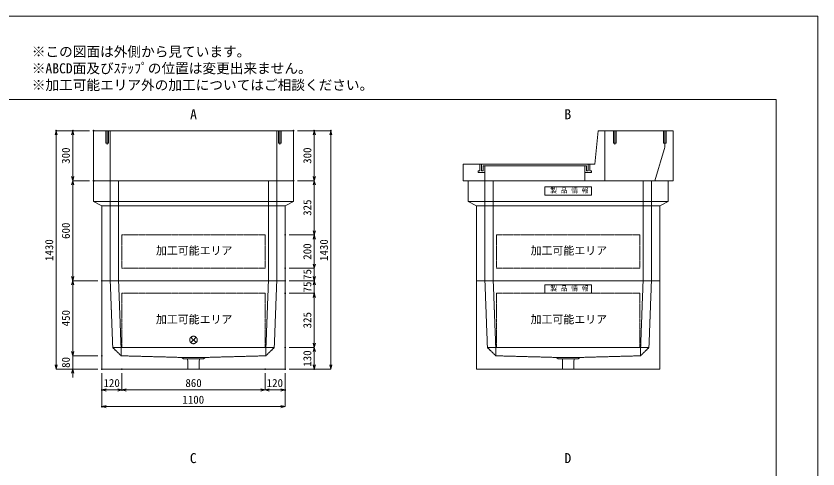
# Model space of a CAD drawing. Units: millimetres, scale not verified. Extents: x -3712 to 3712, y -2625 to 2625.
# Drawn here: x -1103 to 3712, y -91 to 2625 of the extents above; entities that cross this region are included whole.
import ezdxf
from ezdxf.enums import TextEntityAlignment as Align

# ---------------------------------------------------------------- set-up
doc = ezdxf.new("R2010")
doc.units = ezdxf.units.MM
doc.header["$LTSCALE"] = 10
doc.header["$PDMODE"] = 32
doc.header["$PDSIZE"] = 5
doc.linetypes.add('LONG_DASHED1', pattern=[7, 6, -1])
doc.linetypes.add('LONG_DOUBLE_CHAIN', pattern=[21.8, 18, -1, 0.6, -0.6, 0.6, -1])
for name, color, linetype, lineweight in [('0-0_D-TTL', 7, 'Continuous', 9), ('0-1_Defpoints', 7, 'Continuous', 9), ('0-3_D-TTL-TXT', 7, 'Continuous', 9), ('0-4_D-STR-TXT', 7, 'Continuous', 9), ('0-5_D-STR-DIM', 3, 'Continuous', 9), ('0-6_0', 7, 'Continuous', 9), ('0-7_D-STR', 7, 'Continuous', 9), ('0-8_D-STR-STR4', 134, 'LONG_DASHED1', 9), ('0-9_D-STR-STR2', 1, 'LONG_DASHED1', 9), ('0-A_D-STR-STR1', 7, 'LONG_DASHED1', 9), ('0-B_D-STR-STR5', 1, 'LONG_DOUBLE_CHAIN', 9)]:
    doc.layers.add(name, color=color, linetype=linetype, lineweight=lineweight)
doc.styles.add('ＭＳ ゴシック', font='')
doc.styles.get('ＭＳ ゴシック').set_extended_font_data('MS Gothic')

# ---------------------------------------------------------------- blocks, each defined once
blk = doc.blocks.new('A$C4DE05FD1')
at = {"layer": '0-0_D-TTL', "color": 134}
for p, q in [((2000, 38000), (57400, 38000)), ((57400, 38000), (57400, 2000))]:
    blk.add_line(p, q, dxfattribs=at)
at = {"layer": '0-1_Defpoints', "color": 134}
for p, q in [((0, 42000), (59400, 42000)), ((59400, 42000), (59400, 0))]:
    blk.add_line(p, q, dxfattribs=at)
at = {"layer": '0-3_D-TTL-TXT', "style": 'ＭＳ ゴシック'}
for s, p in [('※この図面は外側から見ています。', (21630.46, 39907.83)), ('※ABCD面及びｽﾃｯﾌﾟの位置は変更出来ません。', (21630.46, 39107.83)), ('※加工可能エリア外の加工についてはご相談ください。', (21630.46, 38307.83))]:
    blk.add_text(s, height=481.1, dxfattribs=at).set_placement(p, align=Align.BOTTOM_LEFT)
blk = doc.blocks.new('_Open30')
at = {"layer": '0-6_0'}
blk.add_line((0, 0), (-10, 0), dxfattribs=at)
blk.add_lwpolyline([(-10, 2.679), (0, 0), (-10, -2.679)], dxfattribs=at)
blk = doc.blocks.new('A$C31CA379A')
at = {"layer": '0-4_D-STR-TXT', "style": 'ＭＳ ゴシック'}
for s, p in [('A', (-162.94, -1095.26)), ('B', (17819.31, -1095.26)), ('C', (-175.69, -17595.27)), ('D', (17819.31, -17595.27))]:
    blk.add_text(s, height=481.1, dxfattribs=at).set_placement(p, align=Align.BOTTOM_LEFT)
blk = doc.blocks.new('A$C737D46CD')
at = {"layer": '0-A_D-STR-STR1', "linetype": 'Continuous'}
blk.add_lwpolyline([(-1410, 0), (1410, 0), (1410, -500), (-1410, -500)], close=True, dxfattribs=at)
at = {"layer": '0-A_D-STR-STR1', "style": 'ＭＳ ゴシック'}
blk.add_text('製 品 情 報', height=288.6, dxfattribs=at).set_placement((-1074.8, -441.3), align=Align.BOTTOM_LEFT)
blk = doc.blocks.new('A$C19F174D8')
at = {"layer": '0-7_D-STR', "linetype": 'LONG_DASHED1'}
for p, q in [((-5000, 0), (-4850, -4000)), ((-4500, 0), (-4350, -4000)), ((4500, 0), (4350, -4000)), ((5000, 0), (4850, -4000)), ((-4350, -4500), (-4850, -4000)), ((4850, -4000), (-4850, -4000)), ((-4350, -4500), (-4350, -4000)), ((4350, -4500), (4850, -4000)), ((4350, -4500), (4350, -4000)), ((-4350, -4500), (-700, -4600)), ((700, -4600), (-700, -4600)), ((-600, -4690), (-700, -4600)), ((600, -4690), (-600, -4690)), ((-333, -5300), (-352.5, -4690)), ((333, -5300), (352.5, -4690)), ((600, -4690), (700, -4600)), ((4350, -4500), (700, -4600))]:
    blk.add_line(p, q, dxfattribs=at)
at = {"layer": '0-7_D-STR'}
for p, q in [((5500, -5300), (5500, 0)), ((-5500, -5300), (5500, -5300))]:
    blk.add_line(p, q, dxfattribs=at)
blk.add_lwpolyline([(-5500, -5300), (-5500, 0), (5500, 0)], dxfattribs=at)
at = {"layer": '0-B_D-STR-STR5'}
for p, q in [((4300, -750), (4300, -4000)), ((4300, -4000), (-4300, -4000))]:
    blk.add_line(p, q, dxfattribs=at)
blk.add_lwpolyline([(4300, -750), (-4300, -750), (-4300, -4000)], dxfattribs=at)
at = {"layer": '0-A_D-STR-STR1'}
blk.add_blockref('A$C737D46CD', (0, -250), dxfattribs=at)
blk = doc.blocks.new('A$C0CCB55A0')
at = {"layer": '0-7_D-STR'}
for p, q in [((-6000, 3000), (6000, 3000)), ((-6000, 3000), (-6000, 0)), ((6000, 3000), (6000, 0)), ((-6000, 0), (6000, 0))]:
    blk.add_line(p, q, dxfattribs=at)
at = {"layer": '0-7_D-STR', "linetype": 'LONG_DASHED1'}
for p, q in [((-5000, 3000), (-5000, 0)), ((5000, 3000), (5000, 0))]:
    blk.add_line(p, q, dxfattribs=at)
at = {"layer": '0-9_D-STR-STR2'}
for p, q in [((-5175, 2170), (-5175, 3000)), ((5175, 2170), (5175, 3000))]:
    blk.add_line(p, q, dxfattribs=at)
for points in [[(-5255, 3000), (-5255, 2250), (-5095, 2250), (-5095, 3000)], [(5255, 3000), (5255, 2250), (5095, 2250), (5095, 3000)]]:
    blk.add_lwpolyline(points, dxfattribs=at)
blk = doc.blocks.new('A$C722F0569')
at = {"layer": '0-7_D-STR'}
for p, q in [((1600, 1000), (1800, 3000)), ((6300, 3000), (1800, 3000)), ((6300, 0), (6300, 3000)), ((-6300, 1000), (1600, 1000)), ((-6300, 0), (-6300, 1000)), ((-6300, 0), (6300, 0))]:
    blk.add_line(p, q, dxfattribs=at)
at = {"layer": '0-7_D-STR', "linetype": 'LONG_DASHED1'}
for p, q in [((2200, 3000), (2200, 0)), ((5800, 2000), (5800, 3000)), ((5800, 2000), (5200, 0)), ((-5000, 0), (-5000, 900)), ((1000, 900), (1000, 0))]:
    blk.add_line(p, q, dxfattribs=at)
at = {"layer": '0-8_D-STR-STR4'}
for points in [[(-5300, 1000), (-5300, 600), (-5400, 600), (-5400, 500), (-5000, 500)], [(-5000, 900), (-5100, 900), (-5100, 600), (-5200, 600), (-5200, 1000)], [(1300, 1000), (1300, 600), (1400, 600), (1400, 500), (1000, 500)], [(1100, 900), (1100, 600), (1200, 600), (1200, 1000)], [(-5000, 900), (1000, 900), (1100, 900)]]:
    blk.add_lwpolyline(points, dxfattribs=at)
at = {"layer": '0-9_D-STR-STR2'}
for p, q in [((2797.8, 2170), (2797.8, 3000)), ((5800, 2170), (5800, 3000))]:
    blk.add_line(p, q, dxfattribs=at)
for points in [[(2877.8, 3000), (2877.8, 2250), (2717.8, 2250), (2717.8, 3000)], [(5880, 3000), (5880, 2250), (5720, 2250), (5720, 3000)]]:
    blk.add_lwpolyline(points, dxfattribs=at)
blk = doc.blocks.new('A$C6e23ca30')
at = {"layer": '0-7_D-STR'}
for p, q in [((6000, 6000), (-6000, 6000)), ((-6000, 4750), (-6000, 6000)), ((6000, 4750), (6000, 6000)), ((-6000, 4750), (-5500, 4500)), ((-6000, 4750), (6000, 4750)), ((-5500, 0), (-5500, 4500)), ((5500, 4500), (-5500, 4500)), ((6000, 4750), (5500, 4500)), ((5500, 0), (5500, 4500)), ((5500, 0), (-5500, 0))]:
    blk.add_line(p, q, dxfattribs=at)
at = {"layer": '0-7_D-STR', "linetype": 'LONG_DASHED1'}
for p, q in [((-5000, 6000), (-5000, 0)), ((-4500, 6000), (-4500, 0)), ((4500, 6000), (4500, 0)), ((5000, 6000), (5000, 0))]:
    blk.add_line(p, q, dxfattribs=at)
at = {"layer": '0-B_D-STR-STR5'}
for p, q in [((4300, 2750), (4300, 750)), ((4300, 750), (-4300, 750))]:
    blk.add_line(p, q, dxfattribs=at)
blk.add_lwpolyline([(4300, 2750), (-4300, 2750), (-4300, 750)], dxfattribs=at)
blk = doc.blocks.new('A$C8a33557f')
at = {"layer": '0-7_D-STR'}
for p, q in [((6000, 6000), (-6000, 6000)), ((-6000, 4750), (-6000, 6000)), ((6000, 4750), (6000, 6000)), ((-6000, 4750), (-5500, 4500)), ((-6000, 4750), (6000, 4750)), ((-5500, 0), (-5500, 4500)), ((5500, 4500), (-5500, 4500)), ((6000, 4750), (5500, 4500)), ((5500, 0), (5500, 4500)), ((5500, 0), (-5500, 0))]:
    blk.add_line(p, q, dxfattribs=at)
at = {"layer": '0-7_D-STR', "linetype": 'LONG_DASHED1'}
for p, q in [((-5000, 6000), (-5000, 0)), ((-4500, 6000), (-4500, 0)), ((4500, 6000), (4500, 0)), ((5000, 6000), (5000, 0))]:
    blk.add_line(p, q, dxfattribs=at)
at = {"layer": '0-B_D-STR-STR5'}
for p, q in [((4300, 2750), (4300, 750)), ((4300, 750), (-4300, 750))]:
    blk.add_line(p, q, dxfattribs=at)
blk.add_lwpolyline([(4300, 2750), (-4300, 2750), (-4300, 750)], dxfattribs=at)
at = {"layer": '0-A_D-STR-STR1'}
blk.add_blockref('A$C737D46CD', (0, 5625), dxfattribs=at)
blk = doc.blocks.new('A$C6F5C57E3')
at = {"layer": '0-7_D-STR', "linetype": 'LONG_DASHED1'}
for p, q in [((-5000, 0), (-4850, -4000)), ((-4500, 0), (-4350, -4000)), ((4500, 0), (4350, -4000)), ((5000, 0), (4850, -4000)), ((-4350, -4500), (-4850, -4000)), ((4850, -4000), (-4850, -4000)), ((-4350, -4500), (-4350, -4000)), ((4350, -4500), (4850, -4000)), ((4350, -4500), (4350, -4000)), ((-4350, -4500), (-700, -4600)), ((700, -4600), (-700, -4600)), ((-600, -4690), (-700, -4600)), ((600, -4690), (-600, -4690)), ((-333, -5300), (-352.5, -4690)), ((333, -5300), (352.5, -4690)), ((600, -4690), (700, -4600)), ((4350, -4500), (700, -4600))]:
    blk.add_line(p, q, dxfattribs=at)
at = {"layer": '0-7_D-STR'}
for p, q in [((5500, -5300), (5500, 0)), ((-5500, -5300), (5500, -5300))]:
    blk.add_line(p, q, dxfattribs=at)
blk.add_lwpolyline([(-5500, -5300), (-5500, 0), (5500, 0)], dxfattribs=at)
at = {"layer": '0-B_D-STR-STR5'}
for p, q in [((-4300, -750), (-4300, -4000)), ((4300, -750), (-4300, -750)), ((4300, -750), (4300, -4000)), ((4300, -4000), (-4300, -4000))]:
    blk.add_line(p, q, dxfattribs=at)
blk = doc.blocks.new('A$C1C640AAB')
at = {"layer": '0-B_D-STR-STR5'}
for p, q in [((-159.1, -159.1), (159.1, 159.1)), ((-159.1, 159.1), (159.1, -159.1))]:
    blk.add_line(p, q, dxfattribs=at)
blk.add_circle((0, 0), 225, dxfattribs=at)
blk = doc.blocks.new('A$Cf8360954')
at = {"layer": '0-7_D-STR'}
blk.add_blockref('A$C6F5C57E3', (0, 0), dxfattribs=at)
at = {"layer": '0-B_D-STR-STR5'}
blk.add_blockref('A$C1C640AAB', (0, -3550), dxfattribs=at)

msp = doc.modelspace()

# ---------------------------------------------------------------- linework, layer by layer
at = {"layer": '0-1_Defpoints'}
for p in [(-862.5, 1937.5), (-762.5, 1937.5), (-637.5, 1937.5), (562.5, 1937.5), (687.5, 1937.5), (787.5, 1937.5), (-637.5, 1637.5), (-637.5, 1637.5), (562.5, 1637.5), (562.5, 1637.5), (512.5, 1312.5), (512.5, 1312.5), (687.5, 1312.5), (687.5, 1312.5), (512.5, 1112.5), (-762.5, 1037.5), (-762.5, 1037.5), (-587.5, 1037.5), (-587.5, 1037.5), (512.5, 1037.5), (512.5, 1037.5), (687.5, 1037.5), (687.5, 1037.5), (512.5, 962.5), (687.5, 962.5), (512.5, 637.5), (-587.5, 587.5), (-762.5, 507.5), (-587.5, 507.5), (-587.5, 507.5), (-467.5, 507.5), (392.5, 507.5), (512.5, 507.5), (512.5, 507.5), (512.5, 507.5), (687.5, 507.5), (-587.5, 382.5), (-467.5, 382.5), (512.5, 382.5), (-587.5, 282.5)]:
    msp.add_point(p, dxfattribs=at)
at = {"layer": '0-5_D-STR-DIM'}
for p, q in [((-662.5, 1937.5), (-862.5, 1937.5)), ((-662.5, 1937.5), (-762.5, 1937.5)), ((587.5, 1937.5), (687.5, 1937.5)), ((587.5, 1937.5), (787.5, 1937.5)), ((-862.5, 532.5), (-862.5, 1912.5)), ((-762.5, 1662.5), (-762.5, 1912.5)), ((687.5, 1662.5), (687.5, 1912.5)), ((787.5, 532.5), (787.5, 1912.5)), ((-662.5, 1637.5), (-762.5, 1637.5)), ((-662.5, 1637.5), (-762.5, 1637.5)), ((587.5, 1637.5), (687.5, 1637.5)), ((587.5, 1637.5), (687.5, 1637.5)), ((-762.5, 1612.5), (-762.5, 1062.5)), ((687.5, 1612.5), (687.5, 1337.5)), ((537.5, 1312.5), (687.5, 1312.5)), ((537.5, 1312.5), (687.5, 1312.5)), ((687.5, 1137.5), (687.5, 1287.5)), ((687.5, 1137.5), (687.5, 1162.5)), ((537.5, 1112.5), (687.5, 1112.5)), ((537.5, 1112.5), (687.5, 1112.5)), ((687.5, 1112.5), (687.5, 1037.5)), ((687.5, 1062.5), (687.5, 1087.5)), ((-612.5, 1037.5), (-762.5, 1037.5)), ((-612.5, 1037.5), (-762.5, 1037.5)), ((-762.5, 612.5), (-762.5, 1012.5)), ((537.5, 1037.5), (687.5, 1037.5)), ((537.5, 1037.5), (687.5, 1037.5)), ((687.5, 962.5), (687.5, 1037.5)), ((687.5, 1012.5), (687.5, 987.5)), ((537.5, 962.5), (687.5, 962.5)), ((537.5, 962.5), (687.5, 962.5)), ((687.5, 937.5), (687.5, 912.5)), ((687.5, 662.5), (687.5, 937.5)), ((-762.5, 612.5), (-762.5, 637.5)), ((537.5, 637.5), (687.5, 637.5)), ((537.5, 637.5), (687.5, 637.5)), ((-612.5, 587.5), (-762.5, 587.5)), ((-612.5, 587.5), (-762.5, 587.5)), ((-762.5, 587.5), (-762.5, 507.5)), ((687.5, 612.5), (687.5, 532.5)), ((-612.5, 507.5), (-862.5, 507.5)), ((-612.5, 507.5), (-762.5, 507.5)), ((-762.5, 482.5), (-762.5, 457.5)), ((-587.5, 482.5), (-587.5, 282.5)), ((-587.5, 482.5), (-587.5, 382.5)), ((-467.5, 482.5), (-467.5, 382.5)), ((-467.5, 482.5), (-467.5, 382.5)), ((392.5, 482.5), (392.5, 382.5)), ((392.5, 482.5), (392.5, 382.5)), ((512.5, 482.5), (512.5, 382.5)), ((512.5, 482.5), (512.5, 282.5)), ((537.5, 507.5), (687.5, 507.5)), ((537.5, 507.5), (787.5, 507.5)), ((-492.5, 382.5), (-562.5, 382.5)), ((367.5, 382.5), (-442.5, 382.5)), ((417.5, 382.5), (487.5, 382.5)), ((487.5, 282.5), (-562.5, 282.5))]:
    msp.add_line(p, q, dxfattribs=at)

# ---------------------------------------------------------------- block references
at = {"layer": '0-0_D-TTL', "xscale": 0.125, "yscale": 0.125}
msp.add_blockref('A$C4DE05FD1', (-3712.5, -2625), dxfattribs=at)
at = {"layer": '0-4_D-STR-TXT', "xscale": 0.125, "yscale": 0.125}
msp.add_blockref('A$C31CA379A', (-37.5, 2125), dxfattribs=at)
at = {"layer": '0-5_D-STR-DIM', "xscale": 2.5, "yscale": 2.5}
for p, rotation in [((-862.5, 1937.5), 90), ((-762.5, 1937.5), 90), ((687.5, 1937.5), 90), ((787.5, 1937.5), 90), ((-762.5, 1637.5), 270), ((-762.5, 1637.5), 90), ((687.5, 1637.5), 270), ((687.5, 1637.5), 90), ((687.5, 1312.5), 270), ((687.5, 1312.5), 90), ((687.5, 1112.5), 270), ((687.5, 1112.5), 270), ((-762.5, 1037.5), 270), ((687.5, 1037.5), 270), ((-762.5, 1037.5), 90), ((687.5, 1037.5), 90), ((687.5, 962.5), 90), ((687.5, 962.5), 90), ((687.5, 637.5), 270), ((687.5, 637.5), 90), ((-762.5, 587.5), 270), ((-762.5, 587.5), 270), ((-862.5, 507.5), 270), ((687.5, 507.5), 270), ((787.5, 507.5), 270), ((-762.5, 507.5), 90), ((-587.5, 382.5), 180), ((-467.5, 382.5), 180), ((392.5, 382.5), 180), ((-587.5, 282.5), 180)]:
    msp.add_blockref('_Open30', p, dxfattribs=dict(at, rotation=rotation))
for p in [(-467.5, 382.5), (392.5, 382.5), (512.5, 382.5), (512.5, 282.5)]:
    msp.add_blockref('_Open30', p, dxfattribs=at)
at = {"layer": '0-7_D-STR', "xscale": 0.1, "yscale": 0.1}
for name, p in [('A$C0CCB55A0', (-37.5, 1637.5)), ('A$C722F0569', (2212.5, 1637.5)), ('A$C6e23ca30', (-37.5, 1037.5)), ('A$C8a33557f', (2212.5, 1037.5)), ('A$Cf8360954', (-37.5, 1037.5)), ('A$C19F174D8', (2212.5, 1037.5))]:
    msp.add_blockref(name, p, dxfattribs=at)

# ---------------------------------------------------------------- texts
at = {"layer": '0-5_D-STR-DIM', "style": 'ＭＳ ゴシック'}
for s, p in [('300', (-765.75, 1738.63)), ('300', (684.25, 1738.63)), ('325', (684.25, 1426.78)), ('600', (-765.75, 1288.25)), ('1430', (-865.75, 1155.6)), ('200', (684.25, 1163.5)), ('1430', (784.25, 1155.6)), ('75', (684.25, 1042.4)), ('75', (684.25, 967.4)), ('450', (-765.75, 764)), ('325', (684.25, 751.78)), ('130', (684.25, 521.85)), ('80', (-765.75, 514.88))]:
    msp.add_text(s, height=48.09, rotation=90, dxfattribs=at).set_placement(p, align=Align.BOTTOM_LEFT)
for s, p in [('120', (-578.15, 385.75)), ('860', (-86.37, 385.75)), ('120', (401.85, 385.75)), ('1100', (-104.4, 285.75))]:
    msp.add_text(s, height=48.09, dxfattribs=at).set_placement(p, align=Align.BOTTOM_LEFT)
at = {"layer": '0-B_D-STR-STR5', "style": 'ＭＳ ゴシック'}
for p in [(-263.09, 1179.83), (1986.91, 1179.83), (-263.09, 767.33), (1986.91, 767.33)]:
    msp.add_text('加工可能エリア', height=48.09, dxfattribs=at).set_placement(p, align=Align.BOTTOM_LEFT)

doc.saveas('drawing.dxf')
